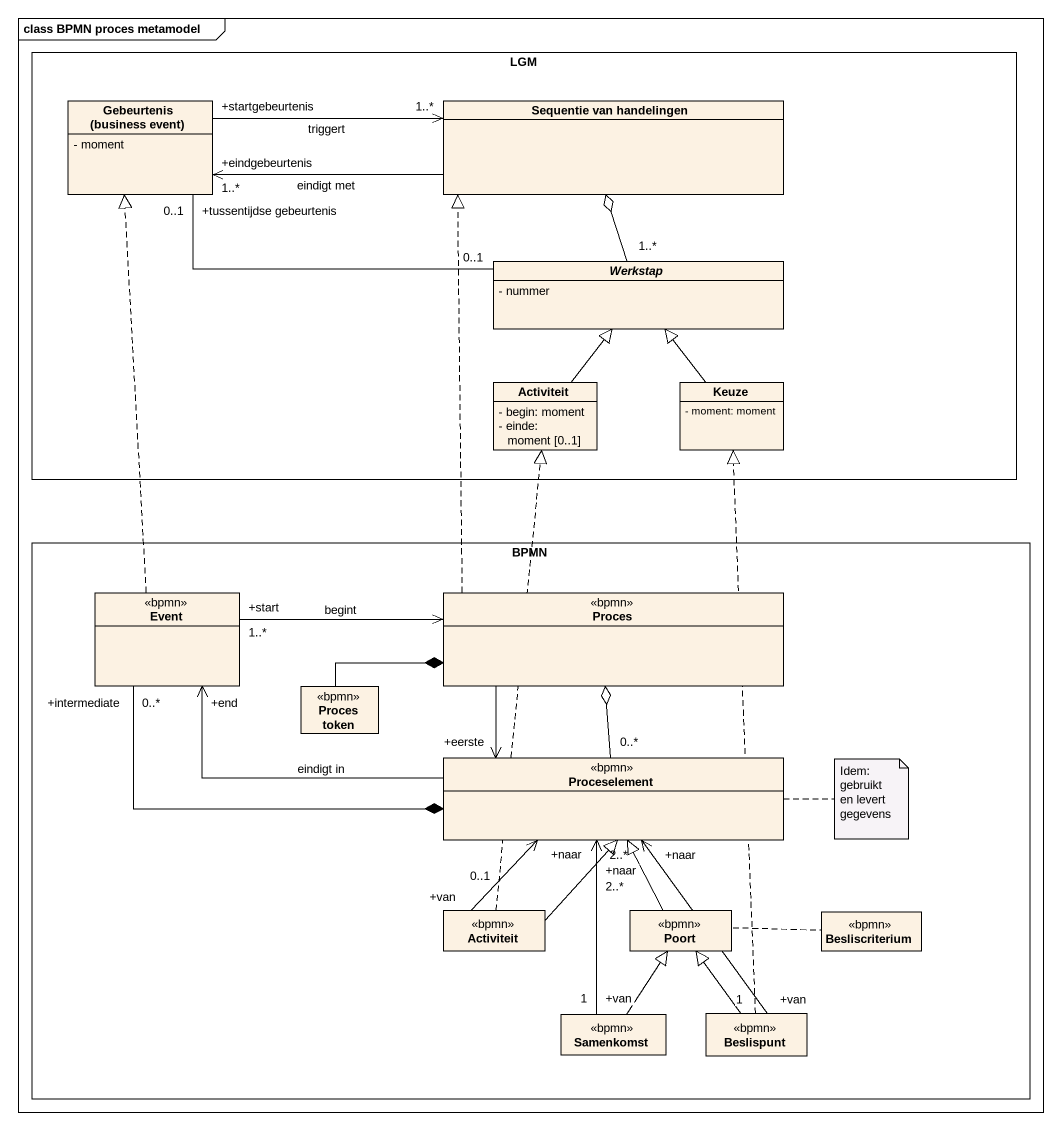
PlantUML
@startuml
mainframe class BPMN proces metamodel
hide circle
hide empty members
skinparam classAttributeIconSize 0
rectangle LGM {
  class "Gebeurtenis (business event)" as Gebeurtenis_business_event {
    - moment
  }
  class "Sequentie van handelingen" as Sequentie_van_handelingen
  abstract class Werkstap {
    - nummer
  }
  class Activiteit {
    - begin: moment
    - einde: moment [0..1]
  }
  class Keuze {
    - moment: moment
  }
}
rectangle BPMN {
  class Event <<bpmn>>
  class Proces <<bpmn>>
  class "Proces token" as Proces_token <<bpmn>>
  class Proceselement <<bpmn>>
  class "Activiteit" as Activiteit_2 <<bpmn>>
  class Poort <<bpmn>>
  class Besliscriterium <<bpmn>>
  class Samenkomst <<bpmn>>
  class Beslispunt <<bpmn>>
}
Gebeurtenis_business_event "+startgebeurtenis" -right-> "1..*" Sequentie_van_handelingen : triggert
Sequentie_van_handelingen -left-> "+eindgebeurtenis\n1..*" Gebeurtenis_business_event : eindigt met
Werkstap "0..1" -left- "+tussentijdse gebeurtenis\n0..1" Gebeurtenis_business_event
Werkstap "1..*" -up-o Sequentie_van_handelingen
Activiteit -up-|> Werkstap
Keuze -up-|> Werkstap
Event .up.|> Gebeurtenis_business_event
Event "+start\n1..*" -right-> Proces : begint
Event "+intermediate\n0..*" -right-* Proceselement
Proces .up.|> Sequentie_van_handelingen
Proces --> "+eerste" Proceselement
Proces_token -right-* Proces
Proceselement -left-> "+end" Event : eindigt in
Proceselement "0..*" -up-o Proces
Activiteit_2 .up.|> Activiteit
Activiteit_2 "+van" -up-> "+naar\n0..1" Proceselement
Activiteit_2 -up-|> Proceselement
Poort -up-|> Proceselement
Samenkomst "+van\n1" -up-> "+naar\n2..*" Proceselement
Samenkomst -up-|> Poort
Beslispunt .up.|> Keuze
Beslispunt "+van\n1" -up-> "+naar\n2..*" Proceselement
(Beslispunt, Proceselement) .. Besliscriterium
Beslispunt -up-|> Poort
note right of Proceselement
  Idem:
  gebruikt en levert gegevens
end note
@enduml
